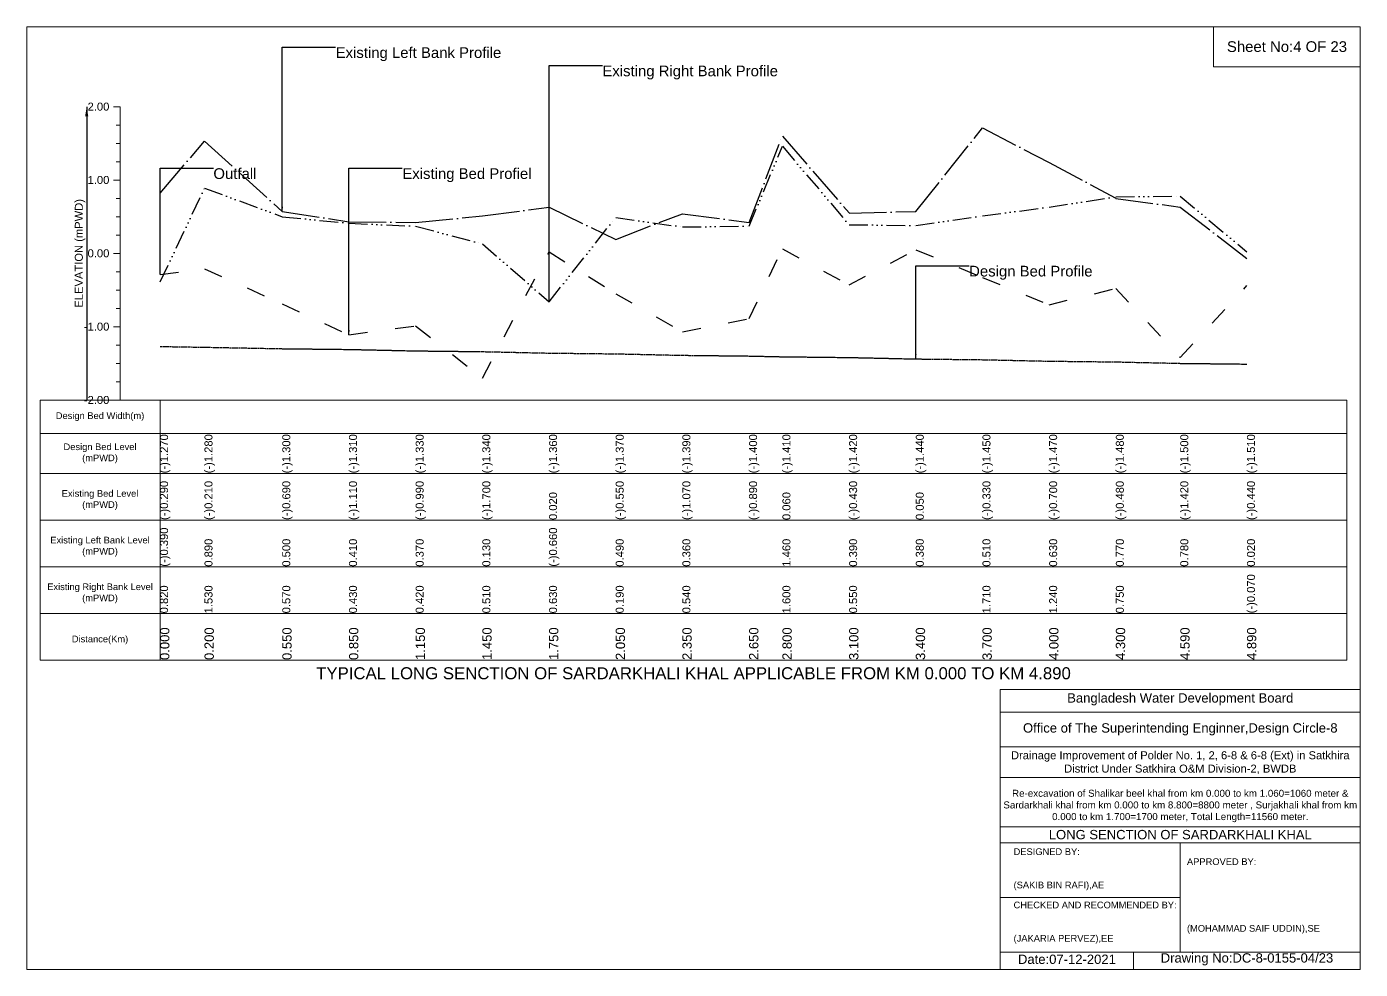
# Model space of a CAD drawing. Header units: inches. Extents: x 93000 to 506000, y -4242 to 0.
# Drawn here: x 130000 to 136000, y -4242 to 0 of the extents above; entities that cross this region are included whole.
import ezdxf

# ---------------------------------------------------------------- set-up
doc = ezdxf.new("R2010")
doc.units = ezdxf.units.IN
doc.header["$LTSCALE"] = 7
doc.header["$MEASUREMENT"] = 0
for name, pattern in [('ACAD_ISO03W100', [30, 12, -18]), ('ACAD_ISO04W100', [30, 24, -3, 0, -3]), ('ACAD_ISO14W100', [24, 12, -3, 0, -3, 0, -3, 0, -3]), ('CENTER', [2, 1.25, -0.25, 0.25, -0.25])]:
    doc.linetypes.add(name, pattern=pattern)
for name, color, linetype, lineweight in [('Cross Section Labels', 7, 'Continuous', 9), ('Design Bed Level Long Section', 7, 'CENTER', 25), ('Existing Bed Level for Long Section', 7, 'ACAD_ISO03W100', 25), ('Existing Left Bank of Long section', 7, 'ACAD_ISO04W100', 25), ('Existing Right Bank of Long Section', 7, 'ACAD_ISO14W100', 25), ('Long Section Border', 7, 'Continuous', 9), ('Long Section Labels', 7, 'Continuous', 9), ('Vscale for Long Section', 7, 'Continuous', 9)]:
    doc.layers.add(name, color=color, linetype=linetype, lineweight=lineweight)
doc.styles.get("Standard").update_dxf_attribs({"font": 'arial.ttf'})
doc.dimstyles.get("Standard").update_dxf_attribs({"dimtxt": 0.18, "dimasz": 0.18, "dimexe": 0.18, "dimexo": 0.0625, "dimgap": 0.09, "dimtad": 0, "dimtih": 1, "dimtoh": 1, "dimdec": 4, "dimzin": 0, "dimdsep": 46, "dimtxsty": 'Standard', "dimcen": 0.09, "dimadec": 0, "dimazin": 0, "dimtfac": 1, "dimtdec": 4, "dimtofl": 0, "dimtmove": 0, "dimatfit": 3, "dimfxl": 1, "dimtolj": 1, "dimtzin": 0, "dimarcsym": 0})

msp = doc.modelspace()

# ---------------------------------------------------------------- linework, layer by layer
at = {"layer": 'Cross Section Labels'}
for points in [[(130000, 0), (136000, 0), (136000, -4242), (130000, -4242)], [(135340, 0), (136000, 0), (136000, -180), (135340, -180)]]:
    msp.add_lwpolyline(points, close=True, dxfattribs=at)
for points in [[(134380, -4242), (134380, -2982), (136000, -2982)], [(134380, -3084), (136000, -3084)], [(134380, -3240), (136000, -3240)], [(134380, -3378), (136000, -3378)], [(134380, -3600), (136000, -3600)], [(134380, -3672), (136000, -3672)], [(135190, -3672), (135190, -4164)], [(134380, -3918), (135190, -3918)], [(134380, -4164), (136000, -4164)], [(134980, -4164), (134980, -4242)]]:
    msp.add_lwpolyline(points, dxfattribs=at)
at = {"layer": 'Design Bed Level Long Section'}
msp.add_lwpolyline([(130600, -1439.1), (130800, -1442.4), (131150, -1449), (131450, -1452.3), (131750, -1458.9), (132050, -1462.2), (132350, -1468.8), (132650, -1472.1), (132950, -1478.7), (133250, -1482), (133400, -1485.3), (133700, -1488.6), (134000, -1495.2), (134300, -1498.5), (134600, -1505.1), (134900, -1508.4), (135190, -1515), (135490, -1518.3)], dxfattribs=at)
at = {"layer": 'Existing Bed Level for Long Section'}
msp.add_lwpolyline([(130600, -1115.7), (130800, -1089.3), (131150, -1247.7), (131450, -1386.3), (131750, -1346.7), (132050, -1581), (132350, -1013.4), (132650, -1201.5), (132950, -1373.1), (133250, -1313.7), (133400, -1000.2), (133700, -1161.9), (134000, -1003.5), (134300, -1128.9), (134600, -1251), (134900, -1178.4), (135190, -1488.6), (135490, -1165.2)], dxfattribs=at)
at = {"layer": 'Existing Left Bank of Long section'}
msp.add_lwpolyline([(130600, -749.4), (130800, -515.1), (131150, -831.9), (131450, -878.1), (131750, -881.4), (132050, -851.7), (132350, -812.1), (132650, -957.3), (132950, -841.8), (133250, -881.4), (133400, -492), (133700, -838.5), (134000, -831.9), (134300, -455.7), (134600, -610.8), (134900, -772.5), (135190, -812.1), (135490, -1043.1)], dxfattribs=at)
at = {"layer": 'Existing Right Bank of Long Section'}
msp.add_lwpolyline([(130600, -1148.7), (130800, -726.3), (131150, -855), (131450, -884.7), (131750, -897.9), (132050, -977.1), (132350, -1237.8), (132650, -858.3), (132950, -901.2), (133250, -897.9), (133400, -538.2), (133700, -891.3), (134000, -894.6), (134300, -851.7), (134600, -812.1), (134900, -765.9), (135190, -762.6), (135490, -1013.4)], dxfattribs=at)
at = {"layer": 'Long Section Border'}
msp.add_lwpolyline([(130060, -1680), (135940, -1680), (135940, -2850), (130060, -2850)], close=True, dxfattribs=at)
for points in [[(130600, -1680), (130600, -2850)], [(130060, -1830), (135940, -1830)], [(130060, -2010), (135940, -2010)], [(130060, -2220), (135940, -2220)], [(130060, -2430), (135940, -2430)], [(130060, -2640), (135940, -2640)]]:
    msp.add_lwpolyline(points, dxfattribs=at)
at = {"layer": 'Vscale for Long Section'}
for points in [[(130420, -360), (130390, -360)], [(130420, -1680), (130420, -1350), (130420, -1020), (130420, -690), (130420, -360)], [(130420, -442.5), (130402, -442.5)], [(130420, -525), (130402, -525)], [(130420, -607.5), (130402, -607.5)], [(130420, -690), (130390, -690)], [(130420, -772.5), (130402, -772.5)], [(130420, -855), (130402, -855)], [(130420, -937.5), (130402, -937.5)], [(130420, -1020), (130390, -1020)], [(130420, -1102.5), (130402, -1102.5)], [(130420, -1185), (130402, -1185)], [(130420, -1267.5), (130402, -1267.5)], [(130420, -1350), (130390, -1350)], [(130420, -1432.5), (130402, -1432.5)], [(130420, -1515), (130402, -1515)], [(130420, -1597.5), (130402, -1597.5)], [(130420, -1680), (130390, -1680)]]:
    msp.add_lwpolyline(points, dxfattribs=at)

# ---------------------------------------------------------------- texts
at = {"layer": 'Cross Section Labels', "attachment_point": 5}
for s, insert, char_height in [('Sheet No:4 OF 23', (135670, -90), 48), ('Bangladesh Water Development Board', (135190, -3027), 42), ('Office of The Superintending Enginner,Design Circle-8', (135190, -3162), 42)]:
    msp.add_mtext(s, dxfattribs=dict(at, insert=insert, char_height=char_height))
at = {"layer": 'Cross Section Labels'}
for s, insert, char_height, width, attachment_point in [('Drainage Improvement of Polder No. 1, 2, 6-8 & 6-8 (Ext) in Satkhira District Under Satkhira O&M Division-2, BWDB', (135190, -3312), 36, 1680, 5), ('Re-excavation of Shalikar beel khal from km 0.000 to km 1.060=1060 meter & Sardarkhali khal from km 0.000 to km 8.800=8800 meter , Surjakhali khal from km 0.000 to km 1.700=1700 meter, Total Length=11560 meter.', (135190, -3507), 31.4683, 1620, 5), ('LONG SENCTION OF SARDARKHALI KHAL', (135190, -3636), 42, 1680, 5), ('DESIGNED BY:^J^J^J(SAKIB BIN RAFI),AE', (134440, -3792), 30, 840, 4), ('APPROVED BY:^J^J^J^J^J^J(MOHAMMAD SAIF UDDIN),SE', (135220, -3912), 30, 840, 4), ('CHECKED AND RECOMMENDED BY:^J^J^J(JAKARIA PERVEZ),EE', (134440, -4032), 30, 840, 4), ('Date:07-12-2021', (134680, -4197), 42, 840, 5), ('Drawing No:DC-8-0155-04/23', (135490, -4197), 42, 1320, 5)]:
    msp.add_mtext(s, dxfattribs=dict(at, insert=insert, char_height=char_height, width=width, attachment_point=attachment_point))
at = {"layer": 'Long Section Border', "attachment_point": 5}
for s, insert, char_height in [('Design Bed Width(m)', (130330, -1755), 30), ('Design Bed Level^J(mPWD)', (130330, -1920), 30), ('Existing Bed Level^J(mPWD)', (130330, -2130), 30), ('Existing Left Bank Level^J(mPWD)', (130330, -2340), 30), ('Existing Right Bank Level^J(mPWD)', (130330, -2550), 30), ('Distance(Km)', (130330, -2760), 30), ('TYPICAL LONG SENCTION OF SARDARKHALI KHAL APPLICABLE FROM KM 0.000 TO KM 4.890', (133000, -2910), 54)]:
    msp.add_mtext(s, dxfattribs=dict(at, insert=insert, char_height=char_height))
at = {"layer": 'Long Section Labels', "char_height": 48, "attachment_point": 1}
for s, insert in [('Existing Left Bank Profile', (131390, -92.7)), ('Existing Right Bank Profile', (132590, -175.2)), ('Outfall', (130840, -637.2)), ('Existing Bed Profiel', (131690, -637.2)), ('Design Bed Profile', (134240, -1076.1))]:
    msp.add_mtext(s, dxfattribs=dict(at, insert=insert))
at = {"layer": 'Vscale for Long Section', "char_height": 36, "attachment_point": 6}
for s, insert in [('2.00', (130372, -360)), ('1.00', (130372, -690)), ('0.00', (130372, -1020)), ('-1.00', (130372, -1350)), ('-2.00', (130372, -1680))]:
    msp.add_mtext(s, dxfattribs=dict(at, insert=insert))
at = {"layer": 'Vscale for Long Section', "rotation": 90}
for s, insert, char_height, attachment_point in [('ELEVATION (mPWD)', (130240, -1020), 36, 5), ('(-)1.270', (130600, -2010), 36, 1), ('(-)1.280', (130800, -2010), 36, 1), ('(-)1.300', (131150, -2010), 36, 1), ('(-)1.310', (131450, -2010), 36, 1), ('(-)1.330', (131750, -2010), 36, 1), ('(-)1.340', (132050, -2010), 36, 1), ('(-)1.360', (132350, -2010), 36, 1), ('(-)1.370', (132650, -2010), 36, 1), ('(-)1.390', (132950, -2010), 36, 1), ('(-)1.400', (133250, -2010), 36, 1), ('(-)1.410', (133400, -2010), 36, 1), ('(-)1.420', (133700, -2010), 36, 1), ('(-)1.440', (134000, -2010), 36, 1), ('(-)1.450', (134300, -2010), 36, 1), ('(-)1.470', (134600, -2010), 36, 1), ('(-)1.480', (134900, -2010), 36, 1), ('(-)1.500', (135190, -2010), 36, 1), ('(-)1.510', (135490, -2010), 36, 1), ('(-)0.290', (130600, -2220), 36, 1), ('(-)0.210', (130800, -2220), 36, 1), ('(-)0.690', (131150, -2220), 36, 1), ('(-)1.110', (131450, -2220), 36, 1), ('(-)0.990', (131750, -2220), 36, 1), ('(-)1.700', (132050, -2220), 36, 1), ('0.020', (132350, -2220), 36, 1), ('(-)0.550', (132650, -2220), 36, 1), ('(-)1.070', (132950, -2220), 36, 1), ('(-)0.890', (133250, -2220), 36, 1), ('0.060', (133400, -2220), 36, 1), ('(-)0.430', (133700, -2220), 36, 1), ('0.050', (134000, -2220), 36, 1), ('(-)0.330', (134300, -2220), 36, 1), ('(-)0.700', (134600, -2220), 36, 1), ('(-)0.480', (134900, -2220), 36, 1), ('(-)1.420', (135190, -2220), 36, 1), ('(-)0.440', (135490, -2220), 36, 1), ('(-)0.390', (130600, -2430), 36, 1), ('(-)0.660', (132350, -2430), 36, 1), ('0.890', (130800, -2430), 36, 1), ('0.500', (131150, -2430), 36, 1), ('0.410', (131450, -2430), 36, 1), ('0.370', (131750, -2430), 36, 1), ('0.370', (131750, -2430), 36, 1), ('0.130', (132050, -2430), 36, 1), ('0.490', (132650, -2430), 36, 1), ('0.360', (132950, -2430), 36, 1), ('1.460', (133400, -2430), 36, 1), ('0.390', (133700, -2430), 36, 1), ('0.380', (134000, -2430), 36, 1), ('0.510', (134300, -2430), 36, 1), ('0.630', (134600, -2430), 36, 1), ('0.770', (134900, -2430), 36, 1), ('0.780', (135190, -2430), 36, 1), ('0.020', (135490, -2430), 36, 1), ('0.820', (130600, -2640), 36, 1), ('1.530', (130800, -2640), 36, 1), ('0.570', (131150, -2640), 36, 1), ('0.570', (131150, -2640), 36, 1), ('0.430', (131450, -2640), 36, 1), ('0.420', (131750, -2640), 36, 1), ('0.420', (131750, -2640), 36, 1), ('0.510', (132050, -2640), 36, 1), ('0.630', (132350, -2640), 36, 1), ('0.630', (132350, -2640), 36, 1), ('0.190', (132650, -2640), 36, 1), ('0.540', (132950, -2640), 36, 1), ('1.600', (133400, -2640), 36, 1), ('0.550', (133700, -2640), 36, 1), ('1.710', (134300, -2640), 36, 1), ('1.240', (134600, -2640), 36, 1), ('0.750', (134900, -2640), 36, 1), ('(-)0.070', (135490, -2640), 36, 1), ('0.000', (130600, -2850), 42, 1), ('0.200', (130800, -2850), 42, 1), ('0.550', (131150, -2850), 42, 1), ('0.850', (131450, -2850), 42, 1), ('1.150', (131750, -2850), 42, 1), ('1.450', (132050, -2850), 42, 1), ('1.750', (132350, -2850), 42, 1), ('2.050', (132650, -2850), 42, 1), ('2.350', (132950, -2850), 42, 1), ('2.650', (133250, -2850), 42, 1), ('2.800', (133400, -2850), 42, 1), ('3.100', (133700, -2850), 42, 1), ('3.400', (134000, -2850), 42, 1), ('3.700', (134300, -2850), 42, 1), ('4.000', (134600, -2850), 42, 1), ('4.300', (134900, -2850), 42, 1), ('4.590', (135190, -2850), 42, 1), ('4.890', (135490, -2850), 42, 1)]:
    msp.add_mtext(s, dxfattribs=dict(at, insert=insert, char_height=char_height, attachment_point=attachment_point))

# ---------------------------------------------------------------- leaders
at = {"layer": 'Long Section Labels', "annotation_type": 0, "has_hookline": 1, "hookline_direction": 0}
for points, text_width in [([(131150, -831.9), (131150, -92.7), (131389.9, -92.7)], 737.4), ([(132350, -1237.8), (132350, -175.2), (132589.9, -175.2)], 782), ([(130600, -1115.7), (130600, -637.2), (130839.9, -637.2)], 185.8), ([(131450, -1386.3), (131450, -637.2), (131689.9, -637.2)], 571.4), ([(134000, -1495.2), (134000, -1076.1), (134239.9, -1076.1)], 547.4)]:
    msp.add_leader(points, dimstyle='Standard', override={"dimasz": 21.6}, dxfattribs=dict(at, text_width=text_width))
at = {"layer": 'Vscale for Long Section'}
msp.add_leader([(130270, -360), (130270, -1680)], dimstyle='Standard', override={"dimasz": 43.2}, dxfattribs=at)

doc.saveas('drawing.dxf')
